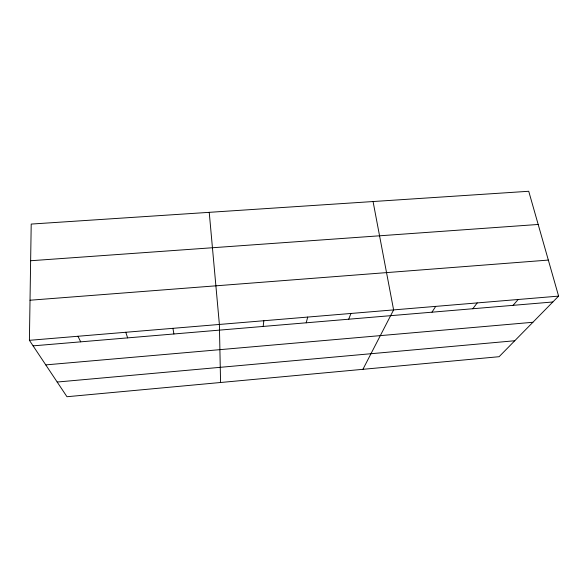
<?xml version="1.0" encoding="UTF-8"?>
<svg xmlns="http://www.w3.org/2000/svg" width="588" height="588" viewBox="0 0 588 588"><rect width="100%" height="100%" fill="white"/><g stroke="black" fill="none" stroke-linecap="round" stroke-linejoin="round"><path stroke-width="0.88" d="M29.4 340.32L31.208 224.072L528.73 191.276L558.6 296.117L499.087 356.703L66.966 396.724L29.4 340.32L558.6 296.117M263.159 326.436L263.85 320.732M306.223 322.805L307.7 317.072M348.706 319.218L350.948 313.463M362.921 369.315L393.607 309.898L373.064 201.537M431.982 312.184L435.693 306.385M472.796 308.744L477.213 302.916M513.074 305.341L518.175 299.49M57.183 382.038L514.757 340.746M45.761 364.891L532.904 322.275M33.09 345.862L552.83 301.982M30.025 300.225L548.332 260.08M30.635 260.741L538.189 224.462M77.947 336.262L80.703 341.841M125.781 332.264L127.633 337.88M172.931 328.332L173.901 333.977M209.232 212.334L219.39 324.451L220.566 382.501"/></g></svg>
